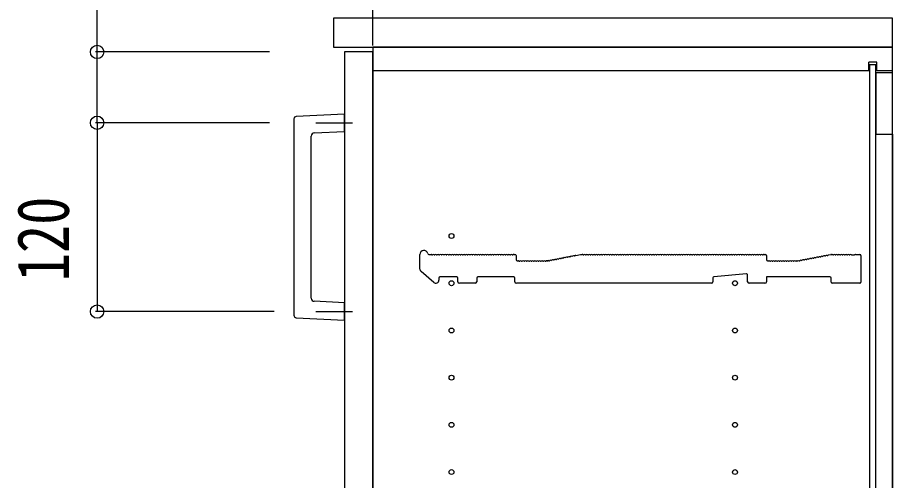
# Model space of a CAD drawing. Units: millimetres, scale not verified. Extents: x -4205 to 4205, y -2970 to 2970.
# Drawn here: x -2046 to -1490, y -1374 to -1080 of the extents above; entities that cross this region are included whole.
import ezdxf
from ezdxf.enums import TextEntityAlignment as Align

# ---------------------------------------------------------------- set-up
doc = ezdxf.new("R2010")
doc.units = ezdxf.units.MM
doc.header["$LTSCALE"] = 20
for name, color, linetype in [('0-2_YKK_11', 7, 'Continuous'), ('0-3_YKK_12', 2, 'Continuous'), ('0-4_YKK_13', 4, 'Continuous'), ('0-5_YKK_D', 6, 'Continuous')]:
    doc.layers.add(name, color=color, linetype=linetype)
doc.styles.add('ＭＳ ゴシック', font='')
doc.styles.get('ＭＳ ゴシック').set_extended_font_data('MS Gothic')

msp = doc.modelspace()

# ---------------------------------------------------------------- linework, layer by layer
at = {"layer": '0-2_YKK_11'}
for p, q in [((-1789.99, -1240.08), (-1789.99, -1230.7)), ((-1784.36, -1230.7), (-1782.99, -1230.7)), ((-1782.43, -1230.9), (-1782.04, -1230.9)), ((-1780.93, -1230.9), (-1780.54, -1230.9)), ((-1779.43, -1230.9), (-1779.04, -1230.9)), ((-1777.93, -1230.9), (-1777.54, -1230.9)), ((-1776.43, -1230.9), (-1776.04, -1230.9)), ((-1774.93, -1230.9), (-1774.54, -1230.9)), ((-1773.43, -1230.9), (-1773.04, -1230.9)), ((-1771.93, -1230.9), (-1771.54, -1230.9)), ((-1770.43, -1230.9), (-1770.04, -1230.9)), ((-1768.93, -1230.9), (-1768.54, -1230.9)), ((-1767.43, -1230.9), (-1767.04, -1230.9)), ((-1765.93, -1230.9), (-1765.54, -1230.9)), ((-1764.43, -1230.9), (-1764.04, -1230.9)), ((-1762.93, -1230.9), (-1762.54, -1230.9)), ((-1761.43, -1230.9), (-1761.04, -1230.9)), ((-1759.93, -1230.9), (-1759.54, -1230.9)), ((-1758.43, -1230.9), (-1758.04, -1230.9)), ((-1756.93, -1230.9), (-1756.54, -1230.9)), ((-1755.43, -1230.9), (-1755.04, -1230.9)), ((-1753.93, -1230.9), (-1753.54, -1230.9)), ((-1752.43, -1230.9), (-1752.04, -1230.9)), ((-1750.93, -1230.9), (-1750.54, -1230.9)), ((-1749.43, -1230.9), (-1749.04, -1230.9)), ((-1747.93, -1230.9), (-1747.54, -1230.9)), ((-1746.43, -1230.9), (-1746.04, -1230.9)), ((-1744.93, -1230.9), (-1744.54, -1230.9)), ((-1743.43, -1230.9), (-1743.04, -1230.9)), ((-1741.93, -1230.9), (-1741.54, -1230.9)), ((-1740.43, -1230.9), (-1740.04, -1230.9)), ((-1738.93, -1230.9), (-1738.54, -1230.9)), ((-1737.43, -1230.9), (-1737.04, -1230.9)), ((-1735.93, -1230.9), (-1735.54, -1230.9)), ((-1734.43, -1230.9), (-1734.04, -1230.9)), ((-1732.93, -1230.9), (-1732.54, -1230.9)), ((-1731.43, -1230.9), (-1731.04, -1230.9)), ((-1730.49, -1230.7), (-1729.69, -1230.7)), ((-1728.99, -1231.4), (-1728.99, -1234)), ((-1700.82, -1233.34), (-1700.45, -1233.27)), ((-1699.35, -1233.06), (-1698.98, -1232.99)), ((-1697.88, -1232.78), (-1697.5, -1232.71)), ((-1696.4, -1232.5), (-1696.03, -1232.43)), ((-1694.93, -1232.22), (-1694.56, -1232.15)), ((-1693.46, -1231.94), (-1693.08, -1231.87)), ((-1691.98, -1231.66), (-1691.61, -1231.59)), ((-1686.43, -1230.9), (-1686.04, -1230.9)), ((-1684.93, -1230.9), (-1684.54, -1230.9)), ((-1683.43, -1230.9), (-1683.04, -1230.9)), ((-1681.93, -1230.9), (-1681.54, -1230.9)), ((-1680.43, -1230.9), (-1680.04, -1230.9)), ((-1678.93, -1230.9), (-1678.54, -1230.9)), ((-1677.43, -1230.9), (-1677.04, -1230.9)), ((-1675.93, -1230.9), (-1675.54, -1230.9)), ((-1674.43, -1230.9), (-1674.04, -1230.9)), ((-1672.93, -1230.9), (-1672.54, -1230.9)), ((-1671.43, -1230.9), (-1671.04, -1230.9)), ((-1669.93, -1230.9), (-1669.54, -1230.9)), ((-1668.43, -1230.9), (-1668.04, -1230.9)), ((-1666.93, -1230.9), (-1666.54, -1230.9)), ((-1665.43, -1230.9), (-1665.04, -1230.9)), ((-1663.93, -1230.9), (-1663.54, -1230.9)), ((-1662.43, -1230.9), (-1662.04, -1230.9)), ((-1660.93, -1230.9), (-1660.54, -1230.9)), ((-1659.43, -1230.9), (-1659.04, -1230.9)), ((-1657.93, -1230.9), (-1657.54, -1230.9)), ((-1656.43, -1230.9), (-1656.04, -1230.9)), ((-1654.93, -1230.9), (-1654.54, -1230.9)), ((-1653.43, -1230.9), (-1653.04, -1230.9)), ((-1651.93, -1230.9), (-1651.54, -1230.9)), ((-1650.43, -1230.9), (-1650.04, -1230.9)), ((-1648.93, -1230.9), (-1648.54, -1230.9)), ((-1647.43, -1230.9), (-1647.04, -1230.9)), ((-1645.93, -1230.9), (-1645.54, -1230.9)), ((-1644.43, -1230.9), (-1644.04, -1230.9)), ((-1642.93, -1230.9), (-1642.54, -1230.9)), ((-1641.43, -1230.9), (-1641.04, -1230.9)), ((-1639.93, -1230.9), (-1639.54, -1230.9)), ((-1638.43, -1230.9), (-1638.04, -1230.9)), ((-1636.93, -1230.9), (-1636.54, -1230.9)), ((-1635.43, -1230.9), (-1635.04, -1230.9)), ((-1633.93, -1230.9), (-1633.54, -1230.9)), ((-1632.43, -1230.9), (-1632.04, -1230.9)), ((-1630.93, -1230.9), (-1630.54, -1230.9)), ((-1629.43, -1230.9), (-1629.04, -1230.9)), ((-1627.93, -1230.9), (-1627.54, -1230.9)), ((-1626.43, -1230.9), (-1626.04, -1230.9)), ((-1624.93, -1230.9), (-1624.54, -1230.9)), ((-1623.43, -1230.9), (-1623.04, -1230.9)), ((-1621.93, -1230.9), (-1621.54, -1230.9)), ((-1620.43, -1230.9), (-1620.04, -1230.9)), ((-1618.93, -1230.9), (-1618.54, -1230.9)), ((-1617.43, -1230.9), (-1617.04, -1230.9)), ((-1615.93, -1230.9), (-1615.54, -1230.9)), ((-1614.43, -1230.9), (-1614.04, -1230.9)), ((-1612.93, -1230.9), (-1612.54, -1230.9)), ((-1611.43, -1230.9), (-1611.04, -1230.9)), ((-1609.93, -1230.9), (-1609.54, -1230.9)), ((-1608.43, -1230.9), (-1608.04, -1230.9)), ((-1606.93, -1230.9), (-1606.54, -1230.9)), ((-1605.43, -1230.9), (-1605.04, -1230.9)), ((-1603.93, -1230.9), (-1603.54, -1230.9)), ((-1602.43, -1230.9), (-1602.04, -1230.9)), ((-1600.93, -1230.9), (-1600.54, -1230.9)), ((-1599.43, -1230.9), (-1599.04, -1230.9)), ((-1597.93, -1230.9), (-1597.54, -1230.9)), ((-1596.43, -1230.9), (-1596.04, -1230.9)), ((-1594.93, -1230.9), (-1594.54, -1230.9)), ((-1593.43, -1230.9), (-1593.04, -1230.9)), ((-1591.93, -1230.9), (-1591.54, -1230.9)), ((-1590.43, -1230.9), (-1590.04, -1230.9)), ((-1588.93, -1230.9), (-1588.54, -1230.9)), ((-1587.43, -1230.9), (-1587.04, -1230.9)), ((-1585.93, -1230.9), (-1585.54, -1230.9)), ((-1584.43, -1230.9), (-1584.04, -1230.9)), ((-1582.93, -1230.9), (-1582.54, -1230.9)), ((-1581.43, -1230.9), (-1581.04, -1230.9)), ((-1579.93, -1230.9), (-1579.54, -1230.9)), ((-1578.43, -1230.9), (-1578.04, -1230.9)), ((-1576.93, -1230.9), (-1576.54, -1230.9)), ((-1575.43, -1230.9), (-1575.04, -1230.9)), ((-1573.93, -1230.9), (-1573.54, -1230.9)), ((-1572.43, -1230.9), (-1572.04, -1230.9)), ((-1571.49, -1230.7), (-1570.69, -1230.7)), ((-1569.99, -1231.4), (-1569.99, -1234)), ((-1541.82, -1233.34), (-1541.45, -1233.27)), ((-1540.35, -1233.06), (-1539.98, -1232.99)), ((-1538.88, -1232.78), (-1538.5, -1232.71)), ((-1537.4, -1232.5), (-1537.03, -1232.43)), ((-1535.93, -1232.22), (-1535.56, -1232.15)), ((-1534.46, -1231.94), (-1534.08, -1231.87)), ((-1532.98, -1231.66), (-1532.61, -1231.59)), ((-1531.51, -1231.38), (-1531.13, -1231.31)), ((-1530.62, -1231.01), (-1529.05, -1230.71)), ((-1528.92, -1230.7), (-1528.49, -1230.7)), ((-1527.93, -1230.9), (-1527.54, -1230.9)), ((-1526.43, -1230.9), (-1526.04, -1230.9)), ((-1524.93, -1230.9), (-1524.54, -1230.9)), ((-1523.43, -1230.9), (-1523.04, -1230.9)), ((-1521.93, -1230.9), (-1521.54, -1230.9)), ((-1520.43, -1230.9), (-1520.04, -1230.9)), ((-1518.93, -1230.9), (-1518.54, -1230.9)), ((-1517.43, -1230.9), (-1517.04, -1230.9)), ((-1513.49, -1230.7), (-1510.69, -1230.7)), ((-1509.99, -1231.4), (-1509.99, -1248.3)), ((-1728.29, -1234.7), (-1727.49, -1234.7)), ((-1726.93, -1234.9), (-1726.54, -1234.9)), ((-1725.43, -1234.9), (-1725.04, -1234.9)), ((-1723.93, -1234.9), (-1723.54, -1234.9)), ((-1722.43, -1234.9), (-1722.04, -1234.9)), ((-1720.93, -1234.9), (-1720.54, -1234.9)), ((-1719.43, -1234.9), (-1719.04, -1234.9)), ((-1717.93, -1234.9), (-1717.54, -1234.9)), ((-1716.43, -1234.9), (-1716.04, -1234.9)), ((-1714.93, -1234.9), (-1714.54, -1234.9)), ((-1713.43, -1234.9), (-1713.04, -1234.9)), ((-1711.93, -1234.9), (-1711.54, -1234.9)), ((-1710.43, -1234.9), (-1710.04, -1234.9)), ((-1709.49, -1234.7), (-1709.05, -1234.7)), ((-1709.05, -1234.7), (-1709.49, -1234.7)), ((-1708.19, -1234.75), (-1707.82, -1234.68)), ((-1706.72, -1234.47), (-1706.34, -1234.4)), ((-1705.24, -1234.19), (-1704.87, -1234.12)), ((-1703.77, -1233.91), (-1703.4, -1233.83)), ((-1702.3, -1233.63), (-1701.92, -1233.55)), ((-1569.29, -1234.7), (-1568.49, -1234.7)), ((-1567.93, -1234.9), (-1567.54, -1234.9)), ((-1566.43, -1234.9), (-1566.04, -1234.9)), ((-1564.93, -1234.9), (-1564.54, -1234.9)), ((-1563.43, -1234.9), (-1563.04, -1234.9)), ((-1561.93, -1234.9), (-1561.54, -1234.9)), ((-1560.43, -1234.9), (-1560.04, -1234.9)), ((-1558.93, -1234.9), (-1558.54, -1234.9)), ((-1557.43, -1234.9), (-1557.04, -1234.9)), ((-1555.93, -1234.9), (-1555.54, -1234.9)), ((-1554.43, -1234.9), (-1554.04, -1234.9)), ((-1552.93, -1234.9), (-1552.54, -1234.9)), ((-1551.43, -1234.9), (-1551.04, -1234.9)), ((-1550.49, -1234.7), (-1550.05, -1234.7)), ((-1549.92, -1234.68), (-1549.78, -1234.66)), ((-1549.19, -1234.75), (-1548.82, -1234.68)), ((-1547.72, -1234.47), (-1547.34, -1234.4)), ((-1546.24, -1234.19), (-1545.87, -1234.12)), ((-1544.77, -1233.91), (-1544.4, -1233.83)), ((-1543.3, -1233.63), (-1542.92, -1233.55)), ((-1781.29, -1248.51), (-1789.29, -1241.59)), ((-1582.75, -1243.06), (-1603.35, -1244.94)), ((-1581.99, -1248), (-1581.99, -1243.76)), ((-1777.99, -1245.7), (-1777.99, -1247)), ((-1766.69, -1245), (-1777.29, -1245)), ((-1765.99, -1248), (-1765.99, -1245.7)), ((-1754.99, -1249), (-1764.99, -1249)), ((-1753.99, -1245.7), (-1753.99, -1248)), ((-1730.49, -1245), (-1753.29, -1245)), ((-1729.79, -1248), (-1729.79, -1245.7)), ((-1603.99, -1245.63), (-1603.99, -1248)), ((-1570.99, -1249), (-1580.99, -1249)), ((-1528.99, -1248.3), (-1528.99, -1245.7)), ((-1510.69, -1249), (-1528.29, -1249))]:
    msp.add_line(p, q, dxfattribs=at)
for points in [[(-1691.1, -1231.29), (-1687.99, -1230.7), (-1686.99, -1230.7)], [(-1515.92, -1230.9), (-1515.73, -1230.97), (-1514.24, -1230.97), (-1514.05, -1230.9)], [(-1708.78, -1234.66), (-1708.92, -1234.68), (-1708.78, -1234.66)], [(-1604.99, -1249), (-1631.41, -1249), (-1631.66, -1248.87), (-1632.31, -1248.87), (-1632.56, -1249), (-1659.41, -1249), (-1659.66, -1248.87), (-1660.31, -1248.87), (-1660.56, -1249), (-1687.41, -1249), (-1687.66, -1248.87), (-1688.31, -1248.87), (-1688.56, -1249), (-1728.79, -1249)], [(-1529.69, -1245), (-1569.99, -1245), (-1569.99, -1248)]]:
    msp.add_lwpolyline(points, dxfattribs=at)
for centre, radius, start, end in [((-1787.49, -1230.7), 2.5, 12.6356, 180), ((-1784.36, -1230), 0.7, 192.6356, 270), ((-1782.99, -1231.58), 0.88, 50.536, 90), ((-1781.49, -1231.58), 0.88, 50.536, 129.464), ((-1779.99, -1231.58), 0.88, 50.536, 129.464), ((-1778.49, -1231.58), 0.88, 50.536, 129.464), ((-1776.99, -1231.58), 0.88, 50.536, 129.464), ((-1775.49, -1231.58), 0.88, 50.536, 129.464), ((-1773.99, -1231.58), 0.88, 50.536, 129.464), ((-1772.49, -1231.58), 0.88, 50.536, 129.464), ((-1770.99, -1231.58), 0.88, 50.536, 129.464), ((-1769.49, -1231.58), 0.88, 50.536, 129.464), ((-1767.99, -1231.58), 0.88, 50.536, 129.464), ((-1766.49, -1231.58), 0.88, 50.536, 129.464), ((-1764.99, -1231.58), 0.88, 50.536, 129.464), ((-1763.49, -1231.58), 0.88, 50.536, 129.464), ((-1761.99, -1231.58), 0.88, 50.536, 129.464), ((-1760.49, -1231.58), 0.88, 50.536, 129.464), ((-1758.99, -1231.58), 0.88, 50.536, 129.464), ((-1757.49, -1231.58), 0.88, 50.536, 129.464), ((-1755.99, -1231.58), 0.88, 50.536, 129.464), ((-1754.49, -1231.58), 0.88, 50.536, 129.464), ((-1752.99, -1231.58), 0.88, 50.536, 129.464), ((-1751.49, -1231.58), 0.88, 50.536, 129.464), ((-1749.99, -1231.58), 0.88, 50.536, 129.464), ((-1748.49, -1231.58), 0.88, 50.536, 129.464), ((-1746.99, -1231.58), 0.88, 50.536, 129.464), ((-1745.49, -1231.58), 0.88, 50.536, 129.464), ((-1743.99, -1231.58), 0.88, 50.536, 129.464), ((-1742.49, -1231.58), 0.88, 50.536, 129.464), ((-1740.99, -1231.58), 0.88, 50.536, 129.464), ((-1739.49, -1231.58), 0.88, 50.536, 129.464), ((-1737.99, -1231.58), 0.88, 50.536, 129.464), ((-1736.49, -1231.58), 0.88, 50.536, 129.464), ((-1734.99, -1231.58), 0.88, 50.536, 129.464), ((-1733.49, -1231.58), 0.88, 50.536, 129.464), ((-1731.99, -1231.58), 0.88, 50.536, 129.464), ((-1730.49, -1231.58), 0.88, 90, 129.464), ((-1729.69, -1231.4), 0.7, 0, 90), ((-1701.25, -1234.12), 0.88, 61.3203, 140.2483), ((-1699.77, -1233.84), 0.88, 61.3203, 140.2483), ((-1698.3, -1233.56), 0.88, 61.3203, 140.2483), ((-1696.83, -1233.27), 0.88, 61.3203, 140.2483), ((-1695.35, -1232.99), 0.88, 61.3203, 140.2483), ((-1693.88, -1232.71), 0.88, 61.3203, 140.2483), ((-1692.41, -1232.43), 0.88, 61.3203, 140.2483), ((-1690.93, -1232.15), 0.88, 100.7843, 140.2483), ((-1686.99, -1231.58), 0.88, 50.536, 90), ((-1685.49, -1231.58), 0.88, 50.536, 129.464), ((-1683.99, -1231.58), 0.88, 50.536, 129.464), ((-1682.49, -1231.58), 0.88, 50.536, 129.464), ((-1680.99, -1231.58), 0.88, 50.536, 129.464), ((-1679.49, -1231.58), 0.88, 50.536, 129.464), ((-1677.99, -1231.58), 0.88, 50.536, 129.464), ((-1676.49, -1231.58), 0.88, 50.536, 129.464), ((-1674.99, -1231.58), 0.88, 50.536, 129.464), ((-1673.49, -1231.58), 0.88, 50.536, 129.464), ((-1671.99, -1231.58), 0.88, 50.536, 129.464), ((-1670.49, -1231.58), 0.88, 50.536, 129.464), ((-1668.99, -1231.58), 0.88, 50.536, 129.464), ((-1667.49, -1231.58), 0.88, 50.536, 129.464), ((-1665.99, -1231.58), 0.88, 50.536, 129.464), ((-1664.49, -1231.58), 0.88, 50.536, 129.464), ((-1662.99, -1231.58), 0.88, 50.536, 129.464), ((-1661.49, -1231.58), 0.88, 50.536, 129.464), ((-1659.99, -1231.58), 0.88, 50.536, 129.464), ((-1658.49, -1231.58), 0.88, 50.536, 129.464), ((-1656.99, -1231.58), 0.88, 50.536, 129.464), ((-1655.49, -1231.58), 0.88, 50.536, 129.464), ((-1653.99, -1231.58), 0.88, 50.536, 129.464), ((-1652.49, -1231.58), 0.88, 50.536, 129.464), ((-1650.99, -1231.58), 0.88, 50.536, 129.464), ((-1649.49, -1231.58), 0.88, 50.536, 129.464), ((-1647.99, -1231.58), 0.88, 50.536, 129.464), ((-1646.49, -1231.58), 0.88, 50.536, 129.464), ((-1644.99, -1231.58), 0.88, 50.536, 129.464), ((-1643.49, -1231.58), 0.88, 50.536, 129.464), ((-1641.99, -1231.58), 0.88, 50.536, 129.464), ((-1640.49, -1231.58), 0.88, 50.536, 129.464), ((-1638.99, -1231.58), 0.88, 50.536, 129.464), ((-1637.49, -1231.58), 0.88, 50.536, 129.464), ((-1635.99, -1231.58), 0.88, 50.536, 129.464), ((-1634.49, -1231.58), 0.88, 50.536, 129.464), ((-1632.99, -1231.58), 0.88, 50.536, 129.464), ((-1631.49, -1231.58), 0.88, 50.536, 129.464), ((-1629.99, -1231.58), 0.88, 50.536, 129.464), ((-1628.49, -1231.58), 0.88, 50.536, 129.464), ((-1626.99, -1231.58), 0.88, 50.536, 129.464), ((-1625.49, -1231.58), 0.88, 50.536, 129.464), ((-1623.99, -1231.58), 0.88, 50.536, 129.464), ((-1622.49, -1231.58), 0.88, 50.536, 129.464), ((-1620.99, -1231.58), 0.88, 50.536, 129.464), ((-1619.49, -1231.58), 0.88, 50.536, 129.464), ((-1617.99, -1231.58), 0.88, 50.536, 129.464), ((-1616.49, -1231.58), 0.88, 50.536, 129.464), ((-1614.99, -1231.58), 0.88, 50.536, 129.464), ((-1613.49, -1231.58), 0.88, 50.536, 129.464), ((-1611.99, -1231.58), 0.88, 50.536, 129.464), ((-1610.49, -1231.58), 0.88, 50.536, 129.464), ((-1608.99, -1231.58), 0.88, 50.536, 129.464), ((-1607.49, -1231.58), 0.88, 50.536, 129.464), ((-1605.99, -1231.58), 0.88, 50.536, 129.464), ((-1604.49, -1231.58), 0.88, 50.536, 129.464), ((-1602.99, -1231.58), 0.88, 50.536, 129.464), ((-1601.49, -1231.58), 0.88, 50.536, 129.464), ((-1599.99, -1231.58), 0.88, 50.536, 129.464), ((-1598.49, -1231.58), 0.88, 50.536, 129.464), ((-1596.99, -1231.58), 0.88, 50.536, 129.464), ((-1595.49, -1231.58), 0.88, 50.536, 129.464), ((-1593.99, -1231.58), 0.88, 50.536, 129.464), ((-1592.49, -1231.58), 0.88, 50.536, 129.464), ((-1590.99, -1231.58), 0.88, 50.536, 129.464), ((-1589.49, -1231.58), 0.88, 50.536, 129.464), ((-1587.99, -1231.58), 0.88, 50.536, 129.464), ((-1586.49, -1231.58), 0.88, 50.536, 129.464), ((-1584.99, -1231.58), 0.88, 50.536, 129.464), ((-1583.49, -1231.58), 0.88, 50.536, 129.464), ((-1581.99, -1231.58), 0.88, 50.536, 129.464), ((-1580.49, -1231.58), 0.88, 50.536, 129.464), ((-1578.99, -1231.58), 0.88, 50.536, 129.464), ((-1577.49, -1231.58), 0.88, 50.536, 129.464), ((-1575.99, -1231.58), 0.88, 50.536, 129.464), ((-1574.49, -1231.58), 0.88, 50.536, 129.464), ((-1572.99, -1231.58), 0.88, 50.536, 129.464), ((-1571.49, -1231.58), 0.88, 90, 129.464), ((-1570.69, -1231.4), 0.7, 0, 90), ((-1542.25, -1234.12), 0.88, 61.3203, 140.2483), ((-1540.77, -1233.84), 0.88, 61.3203, 140.2483), ((-1539.3, -1233.56), 0.88, 61.3203, 140.2483), ((-1537.83, -1233.27), 0.88, 61.3203, 140.2483), ((-1536.35, -1232.99), 0.88, 61.3203, 140.2483), ((-1534.88, -1232.71), 0.88, 61.3203, 140.2483), ((-1533.41, -1232.43), 0.88, 61.3203, 140.2483), ((-1531.93, -1232.15), 0.88, 61.3203, 140.2483), ((-1530.46, -1231.87), 0.88, 100.7843, 140.2483), ((-1528.92, -1231.4), 0.7, 90, 100.7843), ((-1528.49, -1231.58), 0.88, 50.536, 90), ((-1526.99, -1231.58), 0.88, 50.536, 129.464), ((-1525.49, -1231.58), 0.88, 50.536, 129.464), ((-1523.99, -1231.58), 0.88, 50.536, 129.464), ((-1522.49, -1231.58), 0.88, 50.536, 129.464), ((-1520.99, -1231.58), 0.88, 50.536, 129.464), ((-1519.49, -1231.58), 0.88, 50.536, 129.464), ((-1517.99, -1231.58), 0.88, 50.536, 129.464), ((-1516.49, -1231.58), 0.88, 50.4605, 129.464), ((-1513.49, -1231.58), 0.88, 90, 129.5394), ((-1510.69, -1231.4), 0.7, 0, 90), ((-1728.29, -1234), 0.7, 180, 270), ((-1727.49, -1235.58), 0.88, 50.536, 90), ((-1725.99, -1235.58), 0.88, 50.536, 129.464), ((-1724.49, -1235.58), 0.88, 50.536, 129.464), ((-1722.99, -1235.58), 0.88, 50.536, 129.464), ((-1721.49, -1235.58), 0.88, 50.536, 129.464), ((-1719.99, -1235.58), 0.88, 50.536, 129.464), ((-1718.49, -1235.58), 0.88, 50.536, 129.464), ((-1716.99, -1235.58), 0.88, 50.536, 129.464), ((-1715.49, -1235.58), 0.88, 50.536, 129.464), ((-1713.99, -1235.58), 0.88, 50.536, 129.464), ((-1712.49, -1235.58), 0.88, 50.536, 129.464), ((-1710.99, -1235.58), 0.88, 50.536, 129.464), ((-1709.49, -1235.58), 0.88, 90, 129.464), ((-1709.05, -1234), 0.7, 270, 280.7843), ((-1709.05, -1234), 0.7, 270, 280.7843), ((-1708.61, -1235.52), 0.88, 61.3203, 100.7843), ((-1707.14, -1235.24), 0.88, 61.3203, 140.2483), ((-1705.67, -1234.96), 0.88, 61.3203, 140.2483), ((-1704.19, -1234.68), 0.88, 61.3203, 140.2483), ((-1702.72, -1234.4), 0.88, 61.3203, 140.2483), ((-1569.29, -1234), 0.7, 180, 270), ((-1568.49, -1235.58), 0.88, 50.536, 90), ((-1566.99, -1235.58), 0.88, 50.536, 129.464), ((-1565.49, -1235.58), 0.88, 50.536, 129.464), ((-1563.99, -1235.58), 0.88, 50.536, 129.464), ((-1562.49, -1235.58), 0.88, 50.536, 129.464), ((-1560.99, -1235.58), 0.88, 50.536, 129.464), ((-1559.49, -1235.58), 0.88, 50.536, 129.464), ((-1557.99, -1235.58), 0.88, 50.536, 129.464), ((-1556.49, -1235.58), 0.88, 50.536, 129.464), ((-1554.99, -1235.58), 0.88, 50.536, 129.464), ((-1553.49, -1235.58), 0.88, 50.536, 129.464), ((-1551.99, -1235.58), 0.88, 50.536, 129.464), ((-1550.49, -1235.58), 0.88, 90, 129.464), ((-1550.05, -1234), 0.7, 270, 280.7843), ((-1549.61, -1235.52), 0.88, 61.3203, 100.7843), ((-1548.14, -1235.24), 0.88, 61.3203, 140.2483), ((-1546.67, -1234.96), 0.88, 61.3203, 140.2483), ((-1545.19, -1234.68), 0.88, 61.3203, 140.2483), ((-1543.72, -1234.4), 0.88, 61.3203, 140.2483), ((-1787.99, -1240.08), 2, 180, 229.1613), ((-1582.69, -1243.76), 0.7, 0, 95.1944), ((-1779.99, -1247), 2, 229.1613, 0), ((-1777.29, -1245.7), 0.7, 90, 180), ((-1766.69, -1245.7), 0.7, 0, 90), ((-1764.99, -1248), 1, 180, 270), ((-1754.99, -1248), 1, 270, 0), ((-1753.29, -1245.7), 0.7, 90, 180), ((-1730.49, -1245.7), 0.7, 0, 90), ((-1728.79, -1248), 1, 180, 270), ((-1604.99, -1248), 1, 270, 0), ((-1603.29, -1245.63), 0.7, 95.1944, 180), ((-1580.99, -1248), 1, 180, 270), ((-1570.99, -1248), 1, 270, 0), ((-1529.69, -1245.7), 0.7, 0, 90), ((-1528.29, -1248.3), 0.7, 180, 270), ((-1510.69, -1248.3), 0.7, 270, 0)]:
    msp.add_arc(centre, radius, start, end, dxfattribs=at)
at = {"layer": '0-3_YKK_12'}
for p, q in [((-1499.99, -1108.5), (-1504.99, -1108.5)), ((-1504.99, -1114), (-1504.99, -1108.5)), ((-1499.99, -1114), (-1499.99, -1108.5)), ((-1504.99, -1114), (-1819.99, -1114)), ((-1489.99, -1114), (-1499.99, -1114)), ((-1489.99, -1154.25), (-1489.99, -1823.75))]:
    msp.add_line(p, q, dxfattribs=at)
for points in [[(-1844.99, -1099), (-1489.99, -1099), (-1489.99, -1080.6), (-1844.99, -1080.6)], [(-1819.99, -1879), (-1489.99, -1879), (-1489.99, -1099), (-1819.99, -1099)], [(-1837.99, -1876), (-1819.99, -1876), (-1819.99, -1102), (-1837.99, -1102)], [(-1504.49, -1867.75), (-1500.49, -1867.75), (-1500.49, -1110.25), (-1504.49, -1110.25)], [(-1500.49, -1154.25), (-1489.99, -1154.25), (-1489.99, -1115.25), (-1500.49, -1115.25)]]:
    msp.add_lwpolyline(points, close=True, dxfattribs=at)
for centre in [(-1769.99, -1219), (-1769.99, -1249), (-1589.99, -1249), (-1769.99, -1279), (-1589.99, -1279), (-1769.99, -1309), (-1589.99, -1309), (-1769.99, -1339), (-1589.99, -1339), (-1769.99, -1369), (-1589.99, -1369)]:
    msp.add_circle(centre, 1.55, dxfattribs=at)
at = {"layer": '0-4_YKK_13'}
for p, q in [((-1837.99, -1141.49), (-1868.56, -1143.09)), ((-1837.99, -1152.5), (-1837.99, -1141.49)), ((-1869.99, -1144.59), (-1869.99, -1269.4)), ((-1856.04, -1147), (-1832.89, -1147)), ((-1857.09, -1153.5), (-1837.99, -1152.5)), ((-1858.99, -1258.49), (-1858.99, -1155.5)), ((-1856.04, -1267), (-1832.89, -1267))]:
    msp.add_line(p, q, dxfattribs=at)
msp.add_lwpolyline([(-1868.56, -1270.9), (-1837.99, -1272.5), (-1837.99, -1261.49), (-1857.09, -1260.49)], dxfattribs=at)
for centre, radius, start, end in [((-1868.49, -1144.59), 1.5, 92.7637, 180.2112), ((-1856.99, -1155.5), 2, 93.1953, 179.7952), ((-1856.99, -1258.49), 2, 180.1953, 266.7952), ((-1868.49, -1269.4), 1.5, 179.7637, 267.2112)]:
    msp.add_arc(centre, radius, start, end, dxfattribs=at)
at = {"layer": '0-5_YKK_D'}
for p, q in [((-1819.99, -1098), (-1819.99, -829.6)), ((-1885.49, -1102), (-1995.99, -1102)), ((-1885.49, -1147), (-1995.99, -1147)), ((-1885.49, -1147), (-1995.99, -1147)), ((-1994.99, -1147), (-1994.99, -1267)), ((-1882.58, -1267), (-1995.99, -1267))]:
    msp.add_line(p, q, dxfattribs=at)
msp.add_lwpolyline([(-1994.99, -1147), (-1994.99, -1102), (-1994.99, -999.2)], dxfattribs=at)
for centre in [(-1994.99, -1102), (-1994.99, -1147), (-1994.99, -1147), (-1994.99, -1267)]:
    msp.add_circle(centre, 4.25, dxfattribs=at)

# ---------------------------------------------------------------- texts
at = {"layer": '0-5_YKK_D', "style": 'ＭＳ ゴシック', "width": 0.8}
msp.add_text('120', height=32.99, rotation=90, dxfattribs=at).set_placement((-2002.99, -1247.8), align=Align.BOTTOM_LEFT)

doc.saveas('drawing.dxf')
